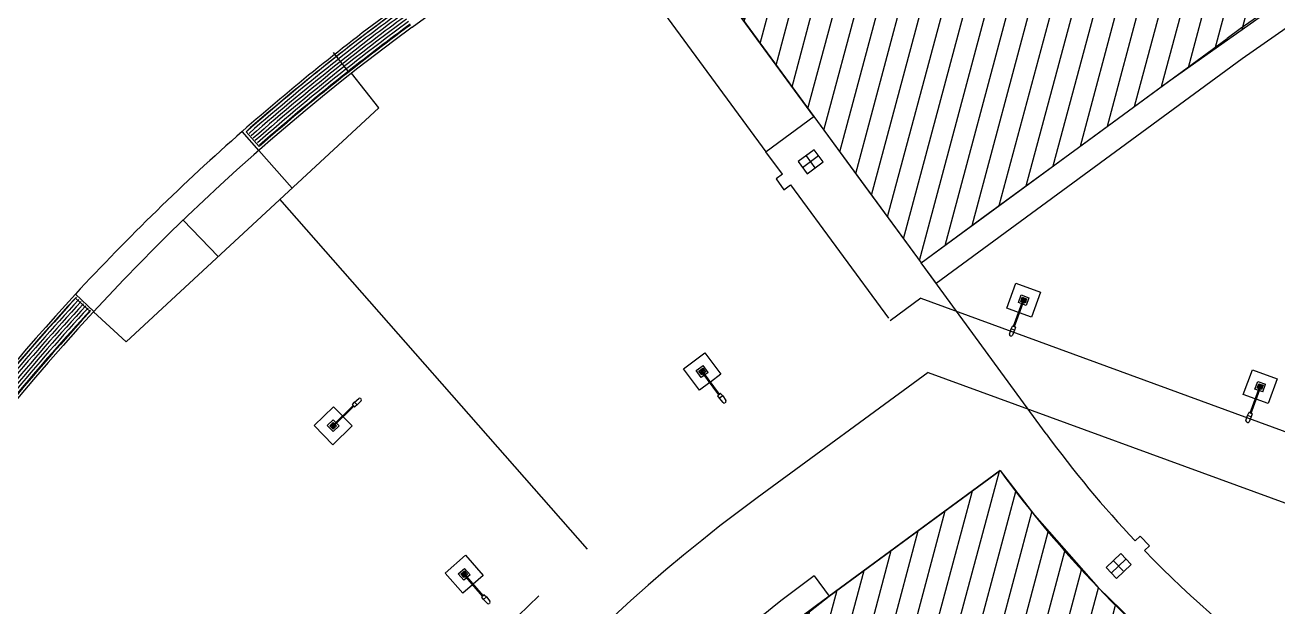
# Model space of a CAD drawing. Header units: metres. Extents: x 399 to 2240, y -1398 to 399.
# Drawn here: x 2160.72 to 2186.83, y -1055.95 to -1043.82 of the extents above; entities that cross this region are included whole.
import ezdxf

# ---------------------------------------------------------------- set-up
doc = ezdxf.new("R2010")
doc.units = ezdxf.units.M
doc.header["$MEASUREMENT"] = 0
doc.linetypes.add('HIDDEN', pattern=[0.375, 0.25, -0.125])
for name, color, linetype in [('ARQUITETURA', 253, 'CONTINUOUS'), ('IMPLANTAÇÃO 1', 2, 'HIDDEN'), ('IMPLANTAÇÃO2', 1, 'CONTINUOUS')]:
    doc.layers.add(name, color=color, linetype=linetype)

msp = doc.modelspace()

# ---------------------------------------------------------------- hatches: boundary and pattern name
at = {"layer": 'IMPLANTAÇÃO 1', "linetype": 'ByBlock'}
h = msp.add_hatch(dxfattribs=at)
h.set_pattern_fill('ANSI31', color=1, scale=3.5, angle=30)
h.set_pattern_definition([(75, (-94.63224, -7e-12), (-0.42259255, 0.11323333), [])])
h.paths.add_polyline_path([(2195.27651, -1039.79063), (2193.90879, -1033.64088), (2191.52665, -1034.26882), (2189.09122, -1035.12317), (2186.62122, -1036.22877), (2184.97871, -1037.11129), (2183.00237, -1038.34839), (2180.41455, -1040.22026), (2178.51919, -1041.61078), (2176.83603, -1042.84562), (2175.67103, -1043.70033), (2177.16168, -1045.73215), (2178.12826, -1047.04966), (2179.39765, -1048.77991), (2180.79623, -1047.75385), (2183.03528, -1046.11119), (2184.53306, -1045.01235), (2187.14861, -1043.16114, -0.08735144)])
at = {"layer": 'IMPLANTAÇÃO2'}
h = msp.add_hatch(dxfattribs=at)
h.set_pattern_fill('ANSI31', color=256, scale=3.5, angle=30)
h.set_pattern_definition([(75, (63.11596, 0), (-0.42259255, 0.11323333), [])])
h.paths.add_polyline_path([(2181.20735, -1060.80116), (2183.32243, -1059.24945), (2184.44541, -1058.42558), (2185.43751, -1057.69774, -0.0656034), (2181.04153, -1053.10921), (2179.26113, -1054.41539), (2177.48073, -1055.72157), (2175.89174, -1056.96713), (2173.41005, -1059.28037), (2171.32849, -1061.66854), (2169.54582, -1064.17453), (2174.85065, -1067.57287, -0.09228495)])

# ---------------------------------------------------------------- linework, layer by layer
at = {"layer": 'ARQUITETURA'}
for p, q in [((2169.6526, -1037.59337, 0), (2176.16175, -1046.46574, 0)), ((2177.16168, -1045.73215, 0), (2171.2508, -1037.67537, 0)), ((2168.78437, -1043.86917, 0), (2172.31187, -1041.28124, 0)), ((2186.08592, -1044.52424, 0), (2187.00485, -1043.88145, 0)), ((2179.39765, -1048.77991, 0), (2185.77537, -1044.10094, 0)), ((2167.47645, -1044.80981, 0), (2167.15129, -1044.39762, 0)), ((2179.70753, -1049.20371, 0), (2186.08592, -1044.52424, 0)), ((2168.09152, -1045.55061, 0), (2167.52213, -1044.82882, 0)), ((2162.82474, -1050.42765, 0), (2168.09152, -1045.55061, 0)), ((2177.16652, -1045.7286, 0), (2176.16495, -1046.4634, 0)), ((2177.16168, -1045.73215, 0), (2179.39765, -1048.77991, 0)), ((2165.59823, -1046.44143, 0), (2165.2463, -1046.04046, 0)), ((2165.59775, -1046.35599, 0), (2165.32532, -1046.0456, 0)), ((2166.28431, -1047.22271, 0), (2165.59207, -1046.43552, 0)), ((2176.50336, -1046.93137, 0), (2176.16175, -1046.46574, 0)), ((2177.16979, -1046.42094, 0), (2176.83115, -1046.66938, 0)), ((2177.25947, -1046.55029, 0), (2176.92083, -1046.79873, 0)), ((2176.99699, -1046.54752, 0), (2177.18332, -1046.8015, 0)), ((2177.35612, -1046.67492, 0), (2177.16979, -1046.42094, 0)), ((2176.83115, -1046.66938, 0), (2177.01748, -1046.92336, 0)), ((2177.01748, -1046.92336, 0), (2177.35612, -1046.67492, 0)), ((2176.50336, -1046.93137, 0), (2176.37097, -1047.0285, 0)), ((2176.37097, -1047.0285, 0), (2176.53659, -1047.25426, 0)), ((2176.53659, -1047.25426, 0), (2176.67416, -1047.15334, 0)), ((2176.67416, -1047.15334, 0), (2178.71345, -1049.93301, 0)), ((2166.02148, -1047.45384, 0), (2172.4364, -1054.74871, 0)), ((2164.7424, -1048.64936, 0), (2164.01135, -1047.89189, 0)), ((2182.00063, -1052.33976, 0), (2179.39765, -1048.77991, 0)), ((2179.70753, -1049.20371, 0), (2179.39765, -1048.77991, 0)), ((2181.17919, -1049.72053, 0), (2181.36871, -1049.20221, 0)), ((2181.36871, -1049.20221, 0), (2181.88703, -1049.39173, 0)), ((2161.76768, -1049.43447, 0), (2162.15429, -1049.78965, 0)), ((2181.42249, -1049.60757, 0), (2181.48171, -1049.44559, 0)), ((2181.47115, -1049.58496, 0), (2181.50432, -1049.49426, 0)), ((2181.48171, -1049.44559, 0), (2181.64369, -1049.50482, 0)), ((2181.50432, -1049.49426, 0), (2181.59502, -1049.52742, 0)), ((2181.88703, -1049.39173, 0), (2181.69751, -1049.91005, 0)), ((2161.77103, -1049.51359, 0), (2162.07517, -1049.79301, 0)), ((2179.38797, -1049.51716, 0), (2178.75287, -1049.98484, 0)), ((2179.38797, -1049.51716, 0), (2191.99737, -1054.12781, 0)), ((2181.42782, -1049.81144, 0), (2181.17919, -1049.72053, 0)), ((2181.32178, -1050.10144, 0), (2181.52256, -1049.55234, 0)), ((2181.34122, -1050.10854, 0), (2181.54199, -1049.55945, 0)), ((2181.58446, -1049.66679, 0), (2181.42249, -1049.60757, 0)), ((2181.50597, -1049.5977, 0), (2181.47115, -1049.58496, 0)), ((2181.48774, -1049.57726, 0), (2181.48288, -1049.57548, 0)), ((2181.48774, -1049.57726, 0), (2181.48596, -1049.58212, 0)), ((2181.48746, -1049.54036, 0), (2181.50367, -1049.54628, 0)), ((2181.48774, -1049.57726, 0), (2181.48952, -1049.5724, 0)), ((2181.4926, -1049.57903, 0), (2181.48774, -1049.57726, 0)), ((2181.48805, -1049.53874, 0), (2181.50426, -1049.54466, 0)), ((2181.51202, -1049.51085, 0), (2181.50716, -1049.50907, 0)), ((2181.51025, -1049.51571, 0), (2181.51202, -1049.51085, 0)), ((2181.51202, -1049.51085, 0), (2181.5138, -1049.50599, 0)), ((2181.51202, -1049.51085, 0), (2181.51688, -1049.51262, 0)), ((2181.53844, -1049.56917, 0), (2181.519, -1049.56206, 0)), ((2181.54199, -1049.55945, 0), (2181.52256, -1049.55234, 0)), ((2181.56186, -1049.61813, 0), (2181.52541, -1049.6048, 0)), ((2181.5326, -1049.55502, 0), (2181.532, -1049.55664, 0)), ((2181.53422, -1049.55561, 0), (2181.532, -1049.55664, 0)), ((2181.532, -1049.55664, 0), (2181.53362, -1049.55723, 0)), ((2181.5326, -1049.55502, 0), (2181.53422, -1049.55561, 0)), ((2181.5326, -1049.55502, 0), (2181.53362, -1049.55723, 0)), ((2181.53422, -1049.55561, 0), (2181.53362, -1049.55723, 0)), ((2181.54886, -1049.51054, 0), (2181.54296, -1049.52669, 0)), ((2181.55048, -1049.51114, 0), (2181.54458, -1049.52728, 0)), ((2181.55415, -1049.60154, 0), (2181.54929, -1049.59976, 0)), ((2181.55415, -1049.60154, 0), (2181.55237, -1049.6064, 0)), ((2181.55593, -1049.59668, 0), (2181.55415, -1049.60154, 0)), ((2181.55415, -1049.60154, 0), (2181.55901, -1049.60332, 0)), ((2181.59502, -1049.52742, 0), (2181.56186, -1049.61813, 0)), ((2181.56196, -1049.5676, 0), (2181.57817, -1049.57352, 0)), ((2181.56255, -1049.56598, 0), (2181.57876, -1049.5719, 0)), ((2181.57357, -1049.53335, 0), (2181.57843, -1049.53513, 0)), ((2181.58021, -1049.53027, 0), (2181.57666, -1049.53999, 0)), ((2181.57843, -1049.53513, 0), (2181.58329, -1049.53691, 0)), ((2181.64369, -1049.50482, 0), (2181.58446, -1049.66679, 0)), ((2162.82474, -1050.42765, 0), (2162.14494, -1049.79999, 0)), ((2181.69751, -1049.91005, 0), (2181.44726, -1049.81854, 0)), ((2181.23604, -1050.2645, 0), (2181.27055, -1050.15616, 0)), ((2181.27055, -1050.15616, 0), (2181.29674, -1050.09962, 0)), ((2181.34506, -1050.1834, 0), (2181.27055, -1050.15616, 0)), ((2181.34506, -1050.1834, 0), (2181.30155, -1050.28845, 0)), ((2181.30558, -1050.09551, 0), (2181.35742, -1050.11447, 0)), ((2181.36153, -1050.12331, 0), (2181.34506, -1050.1834, 0)), ((2181.26658, -1050.30381, 0), (2181.25285, -1050.29879, 0)), ((2174.44088, -1050.98587, 0), (2174.89045, -1050.65198, 0)), ((2174.89045, -1050.65198, 0), (2175.22435, -1051.10155, 0)), ((2174.77478, -1051.43544, 0), (2174.44088, -1050.98587, 0)), ((2174.71024, -1051.02569, 0), (2174.85073, -1050.92135, 0)), ((2174.81458, -1051.16618, 0), (2174.71024, -1051.02569, 0)), ((2174.7641, -1051.03365, 0), (2174.84278, -1050.97521, 0)), ((2174.82254, -1051.11232, 0), (2174.7641, -1051.03365, 0)), ((2174.78247, -1051.03636, 0), (2174.77825, -1051.03949, 0)), ((2174.7856, -1051.04057, 0), (2174.77934, -1051.03214, 0)), ((2174.78247, -1051.03636, 0), (2174.78668, -1051.03323, 0)), ((2174.79276, -1051.07222, 0), (2174.80682, -1051.06178, 0)), ((2174.7938, -1051.07363, 0), (2174.80786, -1051.06319, 0)), ((2174.80274, -1051.00495, 0), (2174.81314, -1051.01895, 0)), ((2174.80414, -1051.00391, 0), (2174.81454, -1051.01791, 0)), ((2174.95507, -1051.06184, 0), (2174.81458, -1051.16618, 0)), ((2174.84038, -1051.03803, 0), (2174.82353, -1051.05055, 0)), ((2175.17724, -1051.52681, 0), (2174.82353, -1051.05055, 0)), ((2174.84664, -1051.04646, 0), (2174.82979, -1051.05898, 0)), ((2174.83139, -1051.04353, 0), (2174.8328, -1051.04249, 0)), ((2174.83139, -1051.04353, 0), (2174.83243, -1051.04494, 0)), ((2174.83139, -1051.04353, 0), (2174.83384, -1051.04389, 0)), ((2174.8328, -1051.04249, 0), (2174.83243, -1051.04494, 0)), ((2174.83243, -1051.04494, 0), (2174.83384, -1051.04389, 0)), ((2174.8328, -1051.04249, 0), (2174.83384, -1051.04389, 0)), ((2174.83585, -1050.99671, 0), (2174.84007, -1050.99358, 0)), ((2174.83694, -1050.98936, 0), (2174.8432, -1050.99779, 0)), ((2174.84007, -1050.99358, 0), (2174.84428, -1050.99045, 0)), ((2175.1941, -1051.51429, 0), (2174.84038, -1051.03803, 0)), ((2174.84278, -1050.97521, 0), (2174.90121, -1051.05389, 0)), ((2174.95507, -1051.06184, 0), (2174.85073, -1050.92135, 0)), ((2174.85737, -1051.02423, 0), (2174.87143, -1051.01379, 0)), ((2174.85842, -1051.02564, 0), (2174.87247, -1051.0152, 0)), ((2174.90121, -1051.05389, 0), (2174.8696, -1051.07737, 0)), ((2174.88285, -1051.05118, 0), (2174.87863, -1051.05431, 0)), ((2174.87972, -1051.04696, 0), (2174.88598, -1051.05539, 0)), ((2174.88285, -1051.05118, 0), (2174.88706, -1051.04805, 0)), ((2179.53961, -1051.06326, 0), (2175.97881, -1053.67562, 0)), ((2179.53961, -1051.06326, 0), (2190.62642, -1055.11717, 0)), ((2186.10989, -1051.52345, 0), (2186.29941, -1051.00513, 0)), ((2186.29941, -1051.00513, 0), (2186.81773, -1051.19465, 0)), ((2174.99043, -1051.27528, 0), (2174.77478, -1051.43544, 0)), ((2174.82525, -1051.09396, 0), (2174.82103, -1051.09709, 0)), ((2174.82525, -1051.09396, 0), (2174.82212, -1051.08974, 0)), ((2174.85274, -1051.08989, 0), (2174.82254, -1051.11232, 0)), ((2174.82946, -1051.09083, 0), (2174.82525, -1051.09396, 0)), ((2174.82525, -1051.09396, 0), (2174.82838, -1051.09817, 0)), ((2175.22435, -1051.10155, 0), (2175.00729, -1051.26276, 0)), ((2186.35319, -1051.41049, 0), (2186.41241, -1051.24851, 0)), ((2186.40185, -1051.38788, 0), (2186.43502, -1051.29718, 0)), ((2186.41241, -1051.24851, 0), (2186.57439, -1051.30774, 0)), ((2186.43502, -1051.29718, 0), (2186.52572, -1051.33034, 0)), ((2186.44272, -1051.31377, 0), (2186.43786, -1051.31199, 0)), ((2186.44095, -1051.31863, 0), (2186.44272, -1051.31377, 0)), ((2186.44272, -1051.31377, 0), (2186.4445, -1051.30891, 0)), ((2186.44272, -1051.31377, 0), (2186.44758, -1051.31555, 0)), ((2186.47956, -1051.31347, 0), (2186.47366, -1051.32961, 0)), ((2186.48118, -1051.31406, 0), (2186.47528, -1051.3302, 0)), ((2186.51516, -1051.46971, 0), (2186.57439, -1051.30774, 0)), ((2186.81773, -1051.19465, 0), (2186.62821, -1051.71297, 0)), ((2175.1951, -1051.60075, 0), (2175.16175, -1051.54704, 0)), ((2175.1632, -1051.53725, 0), (2175.20815, -1051.50386, 0)), ((2175.25972, -1051.55275, 0), (2175.1951, -1051.60075, 0)), ((2175.21795, -1051.50531, 0), (2175.25972, -1051.55275, 0)), ((2175.25972, -1051.55275, 0), (2175.32456, -1051.64819, 0)), ((2186.35852, -1051.61436, 0), (2186.10989, -1051.52345, 0)), ((2186.25248, -1051.90436, 0), (2186.45326, -1051.35526, 0)), ((2186.27192, -1051.91146, 0), (2186.47269, -1051.36237, 0)), ((2186.51516, -1051.46971, 0), (2186.35319, -1051.41049, 0)), ((2186.43667, -1051.40062, 0), (2186.40185, -1051.38788, 0)), ((2186.4233, -1051.38195, 0), (2186.41358, -1051.3784, 0)), ((2186.42022, -1051.37532, 0), (2186.41666, -1051.38504, 0)), ((2186.41816, -1051.34328, 0), (2186.43437, -1051.3492, 0)), ((2186.41875, -1051.34166, 0), (2186.43496, -1051.34758, 0)), ((2186.46914, -1051.37209, 0), (2186.4497, -1051.36498, 0)), ((2186.47269, -1051.36237, 0), (2186.45326, -1051.35526, 0)), ((2186.49255, -1051.42105, 0), (2186.45611, -1051.40772, 0)), ((2186.4633, -1051.35794, 0), (2186.4627, -1051.35956, 0)), ((2186.46492, -1051.35854, 0), (2186.4627, -1051.35956, 0)), ((2186.4627, -1051.35956, 0), (2186.46432, -1051.36016, 0)), ((2186.4633, -1051.35794, 0), (2186.46432, -1051.36016, 0)), ((2186.4633, -1051.35794, 0), (2186.46492, -1051.35854, 0)), ((2186.46492, -1051.35854, 0), (2186.46432, -1051.36016, 0)), ((2186.48485, -1051.40446, 0), (2186.47999, -1051.40268, 0)), ((2186.48663, -1051.3996, 0), (2186.48307, -1051.40932, 0)), ((2186.48485, -1051.40446, 0), (2186.48971, -1051.40624, 0)), ((2186.52572, -1051.33034, 0), (2186.49255, -1051.42105, 0)), ((2186.49266, -1051.37052, 0), (2186.50887, -1051.37644, 0)), ((2186.49325, -1051.3689, 0), (2186.50946, -1051.37482, 0)), ((2186.50427, -1051.33627, 0), (2186.50913, -1051.33805, 0)), ((2186.50913, -1051.33805, 0), (2186.50735, -1051.34291, 0)), ((2186.50913, -1051.33805, 0), (2186.51091, -1051.33319, 0)), ((2186.50913, -1051.33805, 0), (2186.51399, -1051.33983, 0)), ((2166.74548, -1052.16906, 0), (2167.14561, -1051.77727, 0)), ((2167.55864, -1051.75126, 0), (2167.13475, -1052.16631, 0)), ((2167.14561, -1051.77727, 0), (2167.33477, -1051.97046, 0)), ((2167.57333, -1051.76627, 0), (2167.14944, -1052.18131, 0)), ((2167.58558, -1051.77877, 0), (2167.5464, -1051.73876, 0)), ((2167.5465, -1051.72886, 0), (2167.58784, -1051.68103, 0)), ((2167.58784, -1051.68103, 0), (2167.67361, -1051.60385, 0)), ((2167.58784, -1051.68103, 0), (2167.64416, -1051.73855, 0)), ((2167.64416, -1051.73855, 0), (2167.59548, -1051.77887, 0)), ((2167.72313, -1051.65443, 0), (2167.64416, -1051.73855, 0)), ((2167.71235, -1051.60508, 0), (2167.72273, -1051.61568, 0)), ((2175.26773, -1051.6904, 0), (2175.1951, -1051.60075, 0)), ((2175.31809, -1051.68641, 0), (2175.30618, -1051.69525, 0)), ((2186.62821, -1051.71297, 0), (2186.37796, -1051.62147, 0)), ((2167.14279, -1052.04945, 0), (2167.01775, -1052.17188, 0)), ((2167.07219, -1052.17245, 0), (2167.14221, -1052.10389, 0)), ((2167.14221, -1052.10389, 0), (2167.16976, -1052.13202, 0)), ((2167.14279, -1052.04945, 0), (2167.26522, -1052.17449, 0)), ((2167.34946, -1051.98547, 0), (2167.53739, -1052.17741, 0)), ((2186.16674, -1052.06742, 0), (2186.20125, -1051.95908, 0)), ((2186.19728, -1052.10673, 0), (2186.18355, -1052.10171, 0)), ((2186.20125, -1051.95908, 0), (2186.22744, -1051.90254, 0)), ((2186.27576, -1051.98632, 0), (2186.20125, -1051.95908, 0)), ((2186.27576, -1051.98632, 0), (2186.23225, -1052.09138, 0)), ((2186.23628, -1051.89843, 0), (2186.28811, -1051.91739, 0)), ((2186.29222, -1051.92623, 0), (2186.27576, -1051.98632, 0)), ((2167.13726, -1052.56919, 0), (2166.74548, -1052.16906, 0)), ((2167.14018, -1052.29692, 0), (2167.01775, -1052.17188, 0)), ((2167.14075, -1052.24247, 0), (2167.07219, -1052.17245, 0)), ((2167.09075, -1052.17265, 0), (2167.087, -1052.17632, 0)), ((2167.09075, -1052.17265, 0), (2167.08708, -1052.1689, 0)), ((2167.09075, -1052.17265, 0), (2167.0945, -1052.16897, 0)), ((2167.09442, -1052.1764, 0), (2167.09075, -1052.17265, 0)), ((2167.10586, -1052.20684, 0), (2167.11832, -1052.19464, 0)), ((2167.11878, -1052.15134, 0), (2167.10653, -1052.13883, 0)), ((2167.10708, -1052.20809, 0), (2167.11955, -1052.19589, 0)), ((2167.12003, -1052.15012, 0), (2167.10778, -1052.13761, 0)), ((2167.13475, -1052.16631, 0), (2167.14944, -1052.18131, 0)), ((2167.1447, -1052.22024, 0), (2167.1372, -1052.22759, 0)), ((2167.53739, -1052.17741, 0), (2167.13726, -1052.56919, 0)), ((2167.14095, -1052.22391, 0), (2167.13728, -1052.22016, 0)), ((2167.13827, -1052.12612, 0), (2167.14577, -1052.11878, 0)), ((2167.13835, -1052.1187, 0), (2167.14569, -1052.1262, 0)), ((2167.26522, -1052.17449, 0), (2167.14018, -1052.29692, 0)), ((2167.1402, -1052.17322, 0), (2167.14145, -1052.17199, 0)), ((2167.14142, -1052.17447, 0), (2167.1402, -1052.17322, 0)), ((2167.1402, -1052.17322, 0), (2167.14267, -1052.17324, 0)), ((2167.21078, -1052.17391, 0), (2167.14075, -1052.24247, 0)), ((2167.14095, -1052.22391, 0), (2167.14462, -1052.22767, 0)), ((2167.14142, -1052.17447, 0), (2167.14145, -1052.17199, 0)), ((2167.14142, -1052.17447, 0), (2167.14267, -1052.17324, 0)), ((2167.14267, -1052.17324, 0), (2167.14145, -1052.17199, 0)), ((2167.14225, -1052.15896, 0), (2167.15694, -1052.17396, 0)), ((2167.17509, -1052.20886, 0), (2167.16284, -1052.19634, 0)), ((2167.17634, -1052.20763, 0), (2167.16409, -1052.19512, 0)), ((2167.18445, -1052.14703, 0), (2167.21078, -1052.17391, 0)), ((2167.19597, -1052.17004, 0), (2167.18846, -1052.17739, 0)), ((2167.18854, -1052.16997, 0), (2167.19589, -1052.17747, 0)), ((2181.04061, -1053.10921, 0), (2177.47981, -1055.72157, 0)), ((2183.85771, -1054.57326, 0), (2183.95894, -1054.47654, 0)), ((2183.95894, -1054.47654, 0), (2184.15237, -1054.67899, 0)), ((2184.15237, -1054.67899, 0), (2184.05174, -1054.77632, 0)), ((2169.47541, -1055.24268, 0), (2169.89667, -1054.87371, 0)), ((2169.89667, -1054.87371, 0), (2170.26564, -1055.29498, 0)), ((2183.55665, -1054.83693, 0), (2183.25298, -1055.12707, 0)), ((2183.3588, -1055.24358, 0), (2183.66214, -1054.95375, 0)), ((2183.77426, -1055.06468, 0), (2183.55665, -1054.83693, 0)), ((2169.84437, -1055.66394, 0), (2169.47541, -1055.24268, 0)), ((2169.74709, -1055.26071, 0), (2169.87874, -1055.14541, 0)), ((2169.80142, -1055.26431, 0), (2169.87514, -1055.19974, 0)), ((2169.83763, -1055.2326, 0), (2169.84912, -1055.24572, 0)), ((2169.83894, -1055.23144, 0), (2169.85043, -1055.24457, 0)), ((2169.86997, -1055.22172, 0), (2169.87392, -1055.21826, 0)), ((2169.87046, -1055.21431, 0), (2169.87738, -1055.22221, 0)), ((2169.87392, -1055.21826, 0), (2169.87787, -1055.2148, 0)), ((2169.87514, -1055.19974, 0), (2169.93971, -1055.27346, 0)), ((2169.99404, -1055.27705, 0), (2169.87874, -1055.14541, 0)), ((2169.89363, -1055.24742, 0), (2169.90681, -1055.23589, 0)), ((2169.89479, -1055.24874, 0), (2169.90796, -1055.2372, 0)), ((2183.25298, -1055.12707, 0), (2183.47059, -1055.35483, 0)), ((2183.41358, -1054.9976, 0), (2183.60701, -1055.20005, 0)), ((2183.47059, -1055.35483, 0), (2183.77426, -1055.06468, 0)), ((2169.8624, -1055.39236, 0), (2169.74709, -1055.26071, 0)), ((2169.86599, -1055.33803, 0), (2169.80142, -1055.26431, 0)), ((2169.81994, -1055.26553, 0), (2169.81599, -1055.26899, 0)), ((2169.8234, -1055.26948, 0), (2169.81648, -1055.26158, 0)), ((2169.81994, -1055.26553, 0), (2169.82389, -1055.26207, 0)), ((2169.83308, -1055.30046, 0), (2169.84626, -1055.28892, 0)), ((2169.83424, -1055.30177, 0), (2169.84741, -1055.29023, 0)), ((2170.04645, -1055.48696, 0), (2169.84437, -1055.66394, 0)), ((2169.87781, -1055.26254, 0), (2169.86201, -1055.27638, 0)), ((2170.25288, -1055.72265, 0), (2169.86201, -1055.27638, 0)), ((2169.99404, -1055.27705, 0), (2169.8624, -1055.39236, 0)), ((2169.86722, -1055.31951, 0), (2169.86327, -1055.32296, 0)), ((2169.86722, -1055.31951, 0), (2169.86376, -1055.31556, 0)), ((2169.8943, -1055.31324, 0), (2169.86599, -1055.33803, 0)), ((2169.87117, -1055.31605, 0), (2169.86722, -1055.31951, 0)), ((2169.86722, -1055.31951, 0), (2169.87068, -1055.32346, 0)), ((2169.88473, -1055.27044, 0), (2169.86893, -1055.28427, 0)), ((2169.86929, -1055.26875, 0), (2169.8706, -1055.26759, 0)), ((2169.86929, -1055.26875, 0), (2169.87044, -1055.27006, 0)), ((2169.86929, -1055.26875, 0), (2169.87176, -1055.26891, 0)), ((2169.8706, -1055.26759, 0), (2169.87044, -1055.27006, 0)), ((2169.87044, -1055.27006, 0), (2169.87176, -1055.26891, 0)), ((2169.8706, -1055.26759, 0), (2169.87176, -1055.26891, 0)), ((2170.26868, -1055.70882, 0), (2169.87781, -1055.26254, 0)), ((2169.93971, -1055.27346, 0), (2169.91009, -1055.2994, 0)), ((2169.92514, -1055.26877, 0), (2169.91724, -1055.27569, 0)), ((2169.91773, -1055.26828, 0), (2169.92465, -1055.27618, 0)), ((2170.26564, -1055.29498, 0), (2170.06224, -1055.47312, 0)), ((2177.16926, -1055.29827, 0), (2177.47981, -1055.72157, 0)), ((2170.27662, -1055.79491, 0), (2170.23906, -1055.74406, 0)), ((2170.23972, -1055.73418, 0), (2170.28185, -1055.69729, 0)), ((2170.33718, -1055.74188, 0), (2170.27662, -1055.79491, 0)), ((2170.29172, -1055.69794, 0), (2170.33718, -1055.74188, 0)), ((2170.33718, -1055.74188, 0), (2170.40948, -1055.8318, 0)), ((2170.35623, -1055.87843, 0), (2170.27662, -1055.79491, 0)), ((2170.40611, -1055.8704, 0), (2170.39495, -1055.88018, 0))]:
    msp.add_line(p, q, dxfattribs=at)
for centre, radius in [((2181.48774, -1049.57726, 0), 0.00345), ((2181.51202, -1049.51085, 0), 0.00345), ((2181.55415, -1049.60154, 0), 0.00345), ((2181.57843, -1049.53513, 0), 0.00345), ((2174.78247, -1051.03636, 0), 0.0035), ((2174.84007, -1050.99358, 0), 0.0035), ((2174.88285, -1051.05118, 0), 0.0035), ((2174.82525, -1051.09396, 0), 0.0035), ((2186.44272, -1051.31377, 0), 0.00345), ((2186.41844, -1051.38018, 0), 0.00345), ((2186.48485, -1051.40446, 0), 0.00345), ((2186.50913, -1051.33805, 0), 0.00345), ((2167.09075, -1052.17265, 0), 0.0035), ((2167.14095, -1052.22391, 0), 0.0035), ((2167.14202, -1052.12245, 0), 0.0035), ((2167.19222, -1052.17372, 0), 0.0035), ((2169.87392, -1055.21826, 0), 0.0035), ((2169.81994, -1055.26553, 0), 0.0035), ((2169.86722, -1055.31951, 0), 0.0035), ((2169.92119, -1055.27223, 0), 0.0035)]:
    msp.add_circle(centre, radius, dxfattribs=at)
for centre, radius, start, end in [((2196.21641, -1081.26066, 0), 53.2, 126.265407, 163.32748), ((2200.78535, -1064.56043, 0), 25.375, 78.811796, 126.265407), ((2200.78535, -1064.56043, 0), 25.375, 78.811796, 126.265407), ((2196.21641, -1081.26066, 0), 46.9, 126.265407, 131.326074), ((2196.21641, -1081.26066, 0), 46.844, 126.265407, 131.257642), ((2196.22021, -1081.24901, 0), 46.83437, 126.265407, 131.241682), ((2196.22021, -1081.24901, 0), 46.76875, 126.265407, 128.251611), ((2196.22021, -1081.24901, 0), 46.70312, 126.265407, 128.251587), ((2196.22021, -1081.24901, 0), 46.6375, 126.265407, 128.251563), ((2196.22021, -1081.24901, 0), 46.57187, 126.265407, 128.251539), ((2196.22021, -1081.24901, 0), 46.50625, 126.265407, 128.251514), ((2196.21641, -1081.26066, 0), 46.375, 126.265407, 163.327464), ((2196.21641, -1081.26066, 0), 46.431, 126.265407, 131.257498), ((2196.22021, -1081.24901, 0), 46.44062, 126.265407, 128.25149), ((2196.22021, -1081.24901, 0), 46.76875, 128.285913, 131.241637), ((2196.22021, -1081.24901, 0), 46.70312, 128.285938, 131.241591), ((2196.22021, -1081.24901, 0), 46.6375, 128.285962, 131.241546), ((2196.22021, -1081.24901, 0), 46.57187, 128.285986, 131.241501), ((2196.22021, -1081.24901, 0), 46.50625, 128.28601, 131.241455), ((2196.22021, -1081.24901, 0), 46.44062, 128.286035, 131.241409), ((2196.21641, -1081.26066, 0), 46.9, 131.326137, 137.265848), ((2196.22573, -1081.26689, 0), 46.9112, 137.26819, 149.251438), ((2196.22021, -1081.24901, 0), 46.83437, 137.315975, 146.420991), ((2196.21641, -1081.26066, 0), 46.844, 137.33435, 146.439119), ((2196.22021, -1081.24901, 0), 46.76875, 137.31602, 140.271743), ((2196.22021, -1081.24901, 0), 46.70312, 137.316065, 140.271719), ((2196.22021, -1081.24901, 0), 46.6375, 137.31611, 140.271695), ((2196.22021, -1081.24901, 0), 46.57187, 137.316156, 140.27167), ((2196.22021, -1081.24901, 0), 46.50625, 137.316201, 140.271646), ((2181.53311, -1049.55613, 0), 0.03104, 267.706542, 228.746502), ((2181.53309, -1049.55619, 0), 0.02794, 269.761741, 226.259571), ((2196.21641, -1081.26066, 0), 46.431, 137.333533, 146.439119), ((2196.22021, -1081.24901, 0), 46.44062, 137.316247, 140.271622), ((2181.26233, -1050.27288, 0), 0.02759, 162.327672, 249.914951), ((2181.30321, -1050.10199, 0), 0.0069, 69.914951, 159.914951), ((2181.35505, -1050.12094, 0), 0.0069, 339.914951, 69.914951), ((2181.27606, -1050.2779, 0), 0.02759, 249.914951, 337.50223), ((2174.83262, -1051.04371, 0), 0.0315, 324.392632, 285.432592), ((2174.83266, -1051.04377, 0), 0.02835, 326.447832, 282.945661), ((2175.16737, -1051.54287, 0), 0.007, 126.601041, 216.601041), ((2175.21233, -1051.50948, 0), 0.007, 36.601041, 126.601041), ((2186.46381, -1051.35905, 0), 0.03104, 267.706542, 228.746502), ((2186.46379, -1051.35911, 0), 0.02794, 269.761741, 226.259571), ((2167.5514, -1051.73386, 0), 0.007, 134.39578, 224.39578), ((2167.59058, -1051.77387, 0), 0.007, 224.39578, 314.39578), ((2167.69234, -1051.62467, 0), 0.028, 44.39578, 131.983058), ((2167.70272, -1051.63527, 0), 0.028, 316.808501, 44.39578), ((2175.28949, -1051.67277, 0), 0.028, 219.013762, 306.601041), ((2175.3014, -1051.66393, 0), 0.028, 306.601041, 34.18832), ((2186.19303, -1052.0758, 0), 0.02759, 162.327672, 249.914951), ((2186.20676, -1052.08082, 0), 0.02759, 249.914951, 337.50223), ((2186.23391, -1051.90491, 0), 0.0069, 69.914951, 159.914951), ((2186.28575, -1051.92387, 0), 0.0069, 339.914951, 69.914951), ((2167.14143, -1052.17323, 0), 0.0315, 62.18737, 23.227331), ((2167.14148, -1052.17318, 0), 0.02835, 64.24257, 20.7404), ((2200.6844, -1038.6936, 0), 23.13657, 216.143471, 223.341443), ((2200.6492, -1038.72348, 0), 24.31967, 216.265407, 231.279084), ((2196.21641, -1081.26066, 0), 34.2125, 126.265407, 177.610705), ((2200.6492, -1038.72348, 0), 23.09047, 224.044364, 245.203431), ((2169.87052, -1055.26883, 0), 0.0315, 329.005022, 290.044983), ((2169.87057, -1055.26888, 0), 0.02835, 331.060222, 287.558052), ((2196.21641, -1081.26066, 0), 32.2, 126.265407, 138.201259), ((2196.21641, -1081.26066, 0), 31.675, 126.265407, 168.44624), ((2195.07352, -1080.41014, 0), 34.18821, 133.757936, 149.887184), ((2170.24433, -1055.73945, 0), 0.007, 131.213432, 221.213432), ((2170.28646, -1055.70255, 0), 0.007, 41.213432, 131.213432), ((2170.3765, -1055.85911, 0), 0.028, 223.626153, 311.213432), ((2170.38766, -1055.84934, 0), 0.028, 311.213432, 38.80071)]:
    msp.add_arc(centre, radius, start, end, dxfattribs=at)
at = {"layer": 'IMPLANTAÇÃO 1', "color": 1, "linetype": 'ByBlock', "elevation": 0}
msp.add_lwpolyline([(2195.27651, -1039.79063), (2193.90879, -1033.64088), (2191.52665, -1034.26882), (2189.09122, -1035.12317), (2186.62122, -1036.22877), (2184.97871, -1037.11129), (2183.00237, -1038.34839), (2180.41455, -1040.22026), (2178.51919, -1041.61078), (2176.83603, -1042.84562), (2175.67103, -1043.70033), (2177.16168, -1045.73215), (2178.12826, -1047.04966), (2179.39765, -1048.77991), (2180.79623, -1047.75385), (2183.03528, -1046.11119), (2184.53306, -1045.01235), (2187.14861, -1043.16114), (2189.41759, -1041.87421), (2192.22658, -1040.6724), (2194.42688, -1039.995), (2195.27651, -1039.79063)], dxfattribs=at)
at = {"layer": 'IMPLANTAÇÃO2', "color": 1, "elevation": 0}
msp.add_lwpolyline([(2174.85065, -1067.57287), (2169.54582, -1064.17453), (2171.32849, -1061.66854), (2173.41005, -1059.28037), (2175.89174, -1056.96713), (2177.48073, -1055.72157), (2179.26113, -1054.41539), (2181.04153, -1053.10921), (2181.75858, -1054.03869), (2183.08901, -1055.54767), (2184.29816, -1056.72512), (2185.43751, -1057.69774), (2184.44541, -1058.42558), (2183.32243, -1059.24945), (2181.20735, -1060.80116), (2178.64948, -1062.95052), (2177.31645, -1064.33001), (2176.17211, -1065.70175), (2174.85065, -1067.57287)], dxfattribs=at)

doc.saveas('drawing.dxf')
